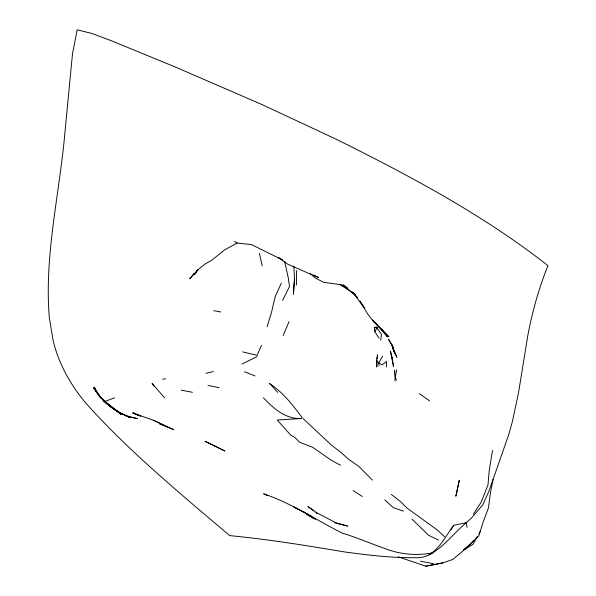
<?xml version="1.0" encoding="UTF-8"?>
<svg xmlns="http://www.w3.org/2000/svg" width="596" height="596" viewBox="0 0 596 596"><rect width="100%" height="100%" fill="white"/><g stroke="black" fill="none" stroke-linecap="round" stroke-linejoin="round"><path stroke-width="0.89" d="M395.021 381.127L395.088 374.795M296.391 285.044L296.644 270.599M376.977 360.647L376.814 366.965L376.538 360.319L377.566 354.732L377.097 358.911M294.513 278.749L293.411 294.111L294.513 278.749L293.85 266.002M380.762 340.294L381.485 334.304L376.307 327.152L374.377 327.435L374.78 331.726L379.071 338.23M492.497 450.353L489.234 470.609L487.975 484.965L481.233 502.048L473.44 514.125M493.056 479.385L490.374 493.13L488.452 507.874L483.244 521.805L478.797 535.826L465.409 548.894L452.796 559.473L442.865 562.9L425.775 566.2L398.21 556.82M456.506 493.503L459.263 480.316L455.806 496.215L456.32 494.382M396.735 369.878L395.23 376.963L396.467 380.226M267.135 326.757L271.59 312.013L275.196 296.584L281.327 283.182M283.189 335.496L289.075 321.631M261.54 345.322L257.07 355.328L242.609 351.871M282.646 300.347L289.462 286.579L288.27 277.803L284.627 261.421M477.448 536.467L472.978 544.334L463.599 550.086M478.789 534.105L480.13 531.744M382.639 356.155L378.736 362.986L379.004 365.735M374.78 331.726L376.91 328.061M451.15 529.583L453.414 525.672L454.249 525.195L466.176 522.744L471.212 518.282L482.723 505.013L488.951 491.186L508.507 435.303L512.478 421.238L518.49 392.898L527.751 335.928C532.235 311.924 538.821 288.293 547.962 265.63C483.073 214.761 409.854 175.827 336.248 139.248L261.793 104.471L175.827 67.229L110.975 40.602L91.903 33.458L77.182 29.8L72.503 53.692L65.053 131.105C59.749 193.149 44.149 254.827 49.282 317.4L53.022 340.048C58.393 363.15 70.164 384.241 85.228 402.397L85.325 402.509C128.907 451.44 179.88 493.212 229.661 535.603C268.327 539.35 306.679 545.578 344.972 552C368.44 555.129 392.086 558.035 415.799 557.692C435.169 558.81 443.61 538.806 453.414 525.672M196.822 270.629L194.534 274.518L197.82 269.437M473.522 540.52L471.324 543.448L463.695 549.467M194.289 273.02L189.737 278.801L199.6 268.379L204.942 264.125L212.02 260.012L224.349 250.067L237.066 243.049L251.452 244.569L282.847 260.124L278.779 257.792L287.831 264.244L318.495 277.617L313.734 274.987M429.008 555.092C443.729 547.039 453.586 533.405 466.176 522.744L467.122 527.378M241.939 364.067L257.077 356.587M114.603 397.815L104.821 401.473M205.955 373.32L213.301 371.561M432.815 552.775C416.798 556.083 399.35 554.362 384.159 548.253C370.22 543.403 356.721 537.458 342.544 533.241C316.185 520.129 291.727 503.21 263.618 493.816L267.82 495.723M162.686 379.28L165.435 378.728M425.775 566.2L442.865 562.9M213.778 310.658L220.825 311.976M181.147 390.157L192.478 392.287M420.441 561.186L433.873 563.823M207.982 385.366L219.231 387.713M128.222 416.641L137.371 418.571C124.72 416.328 113.054 409.973 103.808 401.108M374.377 327.435L376.069 327.852M334.49 522.662L347.706 526.082L336.68 523.154L316.975 512.873L307.916 506.458L313.66 510.884M159.467 423.883L173.63 429.619L153.552 420.277L132.655 412.983L139.114 415.621M403.507 511.115L393.271 507.68L384.785 499.828M269.407 383.615L269.675 383.72C282.988 392.31 292.822 405.109 302.209 417.669M244.598 371.77L255.028 375.979M306.798 514.4L311.924 516.553L293.813 506.905L297.851 509.23M139.851 415.814L133.266 412.916L140.85 416.284M438.47 540.006L428.71 535.35L411.94 519.123M96.269 392.168L93.438 387.534L101.037 397.629L109.478 405.6L121.279 414.615L103.533 400.505L111.839 407.5L119.468 412.603L129.22 417.274C117.099 412.208 106.17 404.61 97.848 394.396L109.776 406.316M153.552 420.277L163.744 425.298M347.513 288.039L339.683 284.143L346.894 287.913M376.307 327.152L377.752 327.897M340.487 465.238L330.944 460.03L312.773 447.35L299.691 442.284L294.983 437.509L290.751 435.125L277.2 420.009L301.569 418.519C285.655 419.413 273.631 408.498 263.372 397.815M306.724 514.341L315.485 519.436M353.07 490.568L362.323 496.49M234.519 241.395L237.066 243.049M303.535 511.644L313.176 518.066L312.729 517.715M346.537 287.25L343.087 284.843L357.622 297.434M419.301 393.673L429.664 400.885M102.624 399.901L119.468 412.603M315.82 512.545L317.258 513.648M391.222 494.367L400.37 501.452L407.284 508.299L437.069 529.799L444.631 536.72M310.248 273.497L315.344 278.049L323.658 282.325L340.1 284.568L355.156 294.491L353.979 293.321M303.029 418.534L331.629 445.249L340.808 452.334L348.63 459.278L358.948 466.489L372.47 480.152M277.699 392.384L269.645 383.444M355.738 295.385L352.594 291.965L364.834 308.512L360.021 301.129M164.712 397.964L152.077 383.429L153.999 386.193M376.538 360.319L378.736 362.986L382.222 364.864L386.528 361.392L386.536 366.868M382.684 330.542L387.378 336.859L380.732 328.418L372.448 320.045L384.599 333.171L380.732 328.418L388.964 336.911L372.91 320.842L367.821 314.181L359.939 301.241M100.702 398.039L94.317 387.43L95.889 390.73M391.289 343.803L388.614 339.266L393.077 347.759L392.243 344.764L393.047 349.085L396.914 357.28L394.038 350.143M97.051 393.107L94.302 387.296L95.434 389.784M393.077 347.759L392.071 345.36L394.768 353.748L392.235 345.509M391.825 355.998L390.358 350.977L393.524 366.48L391.967 356.877L392.265 358.65M259.312 253.3L262.27 265.861M394.805 372.209L394.507 370.526L394.88 374.996M214.739 445.912L204.972 441.293L224.893 451.023L214.739 445.912"/></g></svg>
